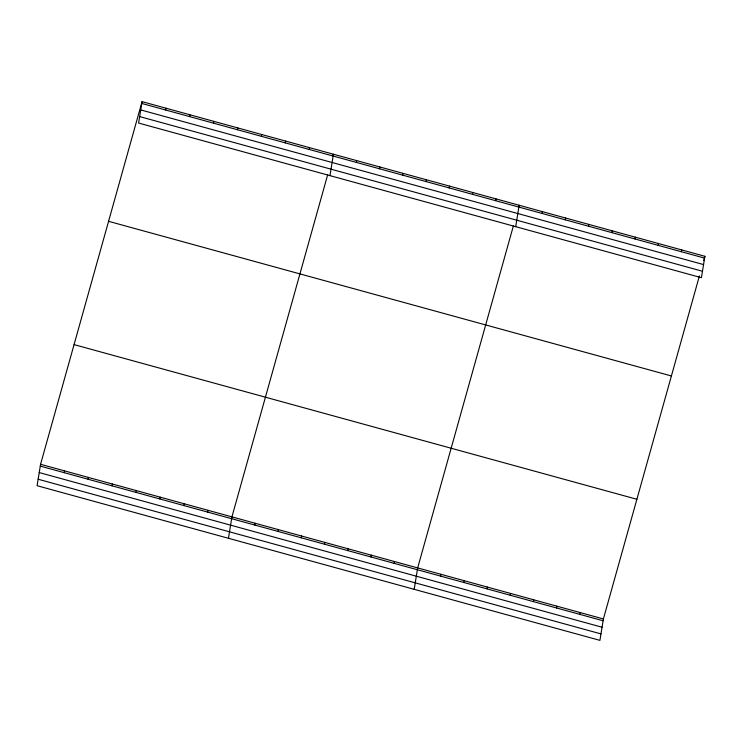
<?xml version="1.0" encoding="UTF-8"?>
<svg xmlns="http://www.w3.org/2000/svg" width="742" height="742" viewBox="0 0 742 742"><rect width="100%" height="100%" fill="white"/><g stroke="black" fill="none" stroke-linecap="round" stroke-linejoin="round"><path stroke-width="1.11" d="M142.074 101.635L138.606 123.051L701.431 277.712L704.9 256.296L142.074 101.635L40.569 464.288L37.1 485.704L599.926 640.365L603.394 618.949L699.418 275.885M64.192 472.673L64.489 470.855M88.112 479.249L88.409 477.431M165.707 110.02L165.995 108.211M112.033 485.815L112.33 484.007M189.618 116.596L189.915 114.778M135.953 492.391L136.25 490.573M213.538 123.172L213.835 121.354M159.873 498.967L160.17 497.149M237.459 129.739L237.755 127.93M183.793 505.543L184.09 503.725M261.379 136.315L261.676 134.497M207.714 512.11L208.01 510.301M285.299 142.891L285.596 141.073M228.462 538.284L231.931 516.868L327.649 174.889M309.219 149.457L309.516 147.649M254.849 525.067L255.146 523.249M329.967 175.641L333.436 154.225L332.824 156.395M278.065 531.448L278.361 529.63M356.355 162.415L356.652 160.597M301.28 537.829L301.577 536.012M379.579 168.796L379.867 166.978M324.504 544.201L324.792 542.393M402.795 175.177L403.082 173.359M347.72 550.583L348.007 548.774M426.01 181.558L426.307 179.74M370.935 556.964L371.232 555.146M449.225 187.939L449.522 186.121M394.15 563.345L394.447 561.527M472.441 194.311L472.737 192.503M414.194 589.324L417.663 567.908L513.381 225.93M495.656 200.692L495.953 198.884M440.581 576.107L440.878 574.289M515.699 226.672L519.168 205.256L518.556 207.435M463.796 582.489L464.093 580.671M542.087 213.455L542.383 211.637M487.012 588.86L487.308 587.052M565.311 219.836L565.599 218.018M510.236 595.242L510.524 593.433M588.527 226.217L588.814 224.399M533.452 601.623L533.739 599.805M611.742 232.598L612.039 230.781M556.667 608.004L556.964 606.186M634.957 238.97L635.254 237.162M579.882 614.385L580.179 612.567M658.173 245.352L658.469 243.543M681.388 251.733L681.685 249.915M703.685 260.646L704.9 256.296M141.787 103.453L704.603 258.114M140.739 109.918L703.555 264.579M139.654 116.587L702.479 271.247M108.582 221.311L671.399 375.971M74.07 344.613L636.886 499.273M40.569 464.288L603.394 618.949M40.272 466.097L603.098 620.766M39.224 472.571L602.05 627.231M38.148 479.23L600.974 633.9"/></g></svg>
